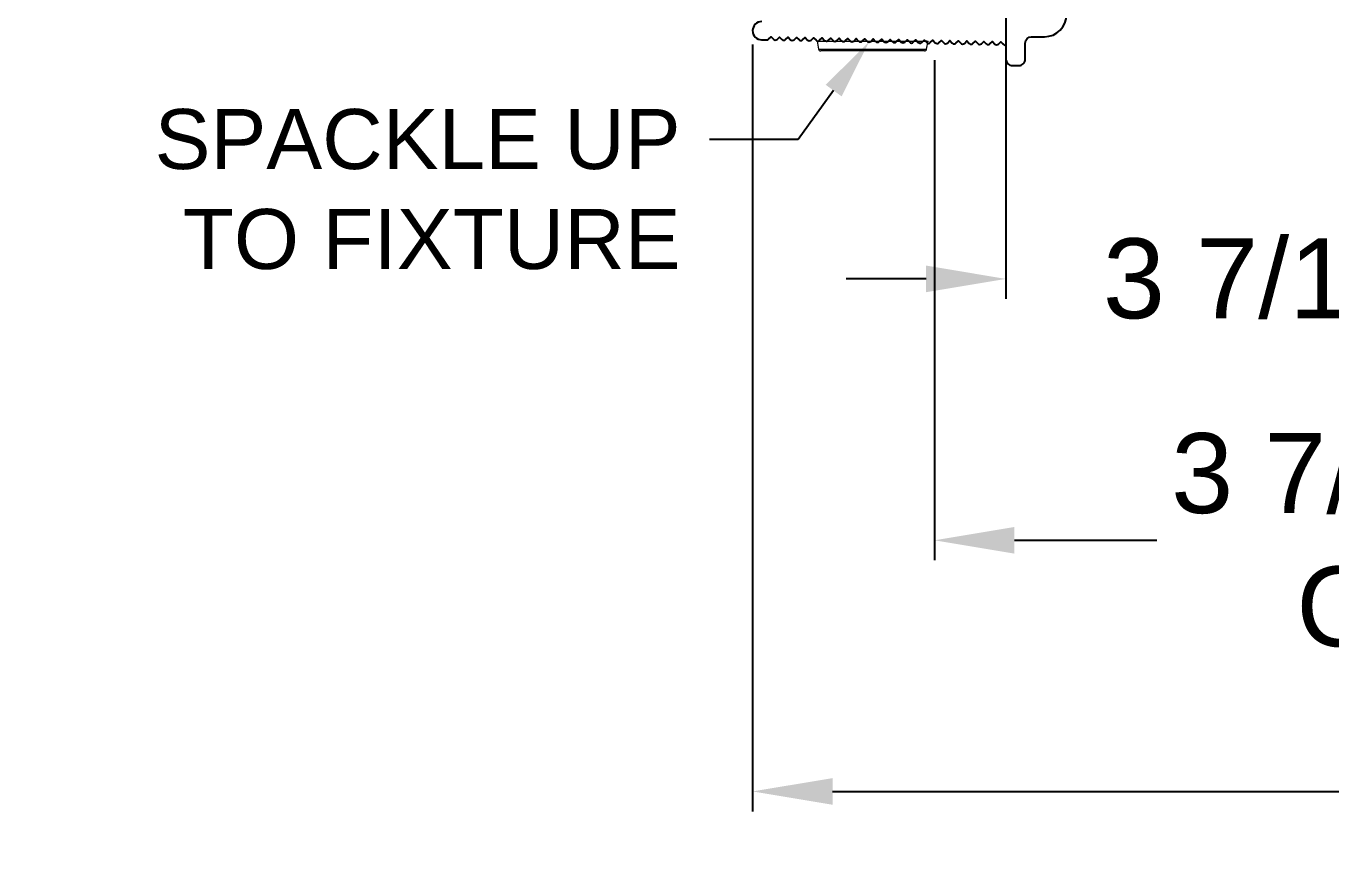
# Model space of a CAD drawing. Header units: inches. Extents: x -6.1 to 5.8, y -2.4 to 5.7.
# Drawn here: x -4.778 to -0.698, y -2.433 to 0.123 of the extents above; entities that cross this region are included whole.
import ezdxf
from ezdxf import colors
from ezdxf.entities.mleader import LeaderData, LeaderLine
from ezdxf.math import Vec2, Vec3

# ---------------------------------------------------------------- set-up
doc = ezdxf.new("R2010")
doc.units = ezdxf.units.IN
doc.header["$LTSCALE"] = 0.5
doc.header["$MEASUREMENT"] = 0
doc.linetypes.add('SLD-Solid', pattern=[0])
doc.layers.get('Defpoints').update_dxf_attribs({"linetype": 'CONTINUOUS'})
doc.layers.add('CUST DWG', color=60, linetype='CONTINUOUS', lineweight=20)
doc.layers.add('Hardware', color=242, linetype='CONTINUOUS')
doc.layers.add('Housing', color=150, linetype='CONTINUOUS')
doc.styles.add('LSAD_Standard', font='arial.ttf')
doc.styles.get("Standard").update_dxf_attribs({"font": 'arial.ttf'})
doc.dimstyles.new('LSAD_CustDims', dxfattribs={"dimtxt": 1, "dimasz": 1, "dimexe": 0.0625, "dimexo": 0.042969, "dimgap": 0.0625, "dimtad": 0, "dimtih": 1, "dimtoh": 1, "dimdec": 3, "dimzin": 0, "dimdsep": 46, "dimlunit": 4, "dimtxsty": 'Standard', "dimcen": 0.125, "dimclrd": 256, "dimclre": 256, "dimclrt": 256, "dimadec": 0, "dimazin": 0, "dimtfac": 1, "dimtdec": 3, "dimtix": 1, "dimtofl": 0, "dimtmove": 0, "dimatfit": 3, "dimfxl": 1, "dimfrac": 2, "dimtolj": 1, "dimtzin": 0, "dimarcsym": 0})

# ---------------------------------------------------------------- blocks, each defined once
blk = doc.blocks.new('*D3')
at = {"layer": 'CUST DWG', "lineweight": -2, "ltscale": 0.5, "transparency": 16777216}
for p, q in [((-1.7138, 0.3746), (-1.7138, -0.7296)), ((1.7137, 0.362), (1.7137, -0.7296)), ((-1.9638, -0.6671), (-2.2138, -0.6671)), ((1.9637, -0.6671), (2.2137, -0.6671))]:
    blk.add_line(p, q, dxfattribs=at)
at = {"layer": 'CUST DWG', "ltscale": 0.5, "transparency": 16777216}
for points in [[(-1.9638, -0.6254), (-1.9638, -0.7087), (-1.7138, -0.6671)], [(1.9637, -0.6254), (1.9637, -0.7087), (1.7137, -0.6671)]]:
    blk.add_solid(points, dxfattribs=at)
at = {"layer": 'Defpoints', "color": 0, "ltscale": 0.5, "transparency": 16777216}
for p in [(-1.7138, 0.4176), (1.7137, 0.4049), (-1.7138, -0.6671)]:
    blk.add_point(p, dxfattribs=at)
at = {"layer": 'CUST DWG', "ltscale": 0.5, "transparency": 16777216, "insert": (0, -0.6671), "char_height": 0.25, "attachment_point": 5}
blk.add_mtext('\\A1;3 7/16" HOUSING', dxfattribs=at)
blk = doc.blocks.new('*D0')
at = {"layer": 'CUST DWG', "lineweight": -2, "ltscale": 0.5, "transparency": 16777216}
for p, q in [((-2.506, 0.0662), (-2.506, -2.3319)), ((2.506, 0.0663), (2.506, -2.3319)), ((-2.256, -2.2694), (-0.2062, -2.2694)), ((2.256, -2.2694), (0.2061, -2.2694))]:
    blk.add_line(p, q, dxfattribs=at)
at = {"layer": 'CUST DWG', "ltscale": 0.5, "transparency": 16777216}
for points in [[(-2.256, -2.2278), (-2.256, -2.3111), (-2.506, -2.2694)], [(2.256, -2.2278), (2.256, -2.3111), (2.506, -2.2694)]]:
    blk.add_solid(points, dxfattribs=at)
at = {"layer": 'Defpoints', "color": 0, "ltscale": 0.5, "transparency": 16777216}
for p in [(-2.506, 0.1092), (2.506, 0.1093), (-2.506, -2.2694)]:
    blk.add_point(p, dxfattribs=at)
at = {"layer": 'CUST DWG', "ltscale": 0.5, "transparency": 16777216, "insert": (0, -2.2694), "char_height": 0.25, "attachment_point": 5}
blk.add_mtext('\\A1;5"', dxfattribs=at)
blk = doc.blocks.new('*D1')
at = {"layer": 'CUST DWG', "lineweight": -2, "ltscale": 0.5, "transparency": 16777216}
for p, q in [((-1.9375, 0.017), (-1.9375, -1.5468)), ((1.9375, 0.017), (1.9375, -1.5468)), ((-1.6875, -1.4843), (-1.2418, -1.4843)), ((1.6875, -1.4843), (1.2418, -1.4843))]:
    blk.add_line(p, q, dxfattribs=at)
at = {"layer": 'CUST DWG', "ltscale": 0.5, "transparency": 16777216}
for points in [[(-1.6875, -1.4427), (-1.6875, -1.526), (-1.9375, -1.4843)], [(1.6875, -1.4427), (1.6875, -1.526), (1.9375, -1.4843)]]:
    blk.add_solid(points, dxfattribs=at)
at = {"layer": 'Defpoints', "color": 0, "ltscale": 0.5, "transparency": 16777216}
for p in [(-1.9375, 0.06), (1.9375, 0.06), (-1.9375, -1.4843)]:
    blk.add_point(p, dxfattribs=at)
at = {"layer": 'CUST DWG', "ltscale": 0.5, "transparency": 16777216, "insert": (0, -1.4843), "char_height": 0.25, "width": 2.937113, "attachment_point": 5}
blk.add_mtext('\\A1;3 7/8" CEILING OPENING', dxfattribs=at)

msp = doc.modelspace()

# ---------------------------------------------------------------- linework, layer by layer
at = {"layer": 'Hardware', "linetype": 'SLD-Solid', "lineweight": 15, "transparency": 16777216}
for p, q in [((-2.30448, 0.0767), (-2.30003, 0.05148)), ((-2.30448, 0.0767), (-1.95748, 0.0767)), ((-2.30003, 0.05148), (-1.96192, 0.05148)), ((-1.96882, 0.0457), (-2.29314, 0.0457)), ((-1.96192, 0.05148), (-1.95748, 0.0767))]:
    msp.add_line(p, q, dxfattribs=at)
for centre, radius, start, end in [((-2.29314, 0.0527), 0.007, 190, 270), ((-1.95748, 0.2077), 0.131, 263.88459, 270), ((-1.96882, 0.0527), 0.007, 270, 350)]:
    msp.add_arc(centre, radius, start, end, dxfattribs=at)
at = {"layer": 'Housing', "transparency": 16777216}
msp.add_lwpolyline([(-2.47756, 0.13739, 0.9894482), (-2.47816, 0.08044), (-2.46185, 0.08009, 0.1989075), (-2.45615, 0.08231), (-2.44833, 0.0898), (-2.44084, 0.08199, 0.4142281), (-2.42953, 0.08175), (-2.42171, 0.08924), (-2.41422, 0.08142, 0.414231), (-2.4029, 0.08118), (-2.39509, 0.08868), (-2.38759, 0.08086, 0.4142309), (-2.37628, 0.08062), (-2.36846, 0.08811), (-2.36097, 0.08029, 0.4142501), (-2.34966, 0.08005), (-2.34184, 0.08755), (-2.33435, 0.07973, 0.4142272), (-2.32304, 0.07949), (-2.31522, 0.08698), (-2.30773, 0.07916, 0.41423), (-2.29642, 0.07892), (-2.2886, 0.08642), (-2.28111, 0.0786, 0.4142272), (-2.2698, 0.07836), (-2.26198, 0.08585), (-2.25449, 0.07803, 0.4142272), (-2.24318, 0.07779), (-2.23536, 0.08529), (-2.22787, 0.07747, 0.4142272), (-2.21655, 0.07723), (-2.20874, 0.08472), (-2.20124, 0.0769, 0.41423), (-2.18993, 0.07666), (-2.18212, 0.08416), (-2.17462, 0.07634, 0.4142299), (-2.16331, 0.0761), (-2.15549, 0.08359), (-2.148, 0.07577, 0.4142272), (-2.13669, 0.07553), (-2.12887, 0.08303), (-2.12138, 0.07521, 0.4142272), (-2.11007, 0.07497), (-2.10225, 0.08246), (-2.09476, 0.07464, 0.4142081), (-2.08345, 0.0744), (-2.07563, 0.0819), (-2.06814, 0.07408, 0.414208), (-2.05683, 0.07384), (-2.04901, 0.08133), (-2.04152, 0.07351, 0.4142052), (-2.0302, 0.07327), (-2.02239, 0.08077), (-2.01489, 0.07295, 0.4142052), (-2.00358, 0.07271), (-1.99577, 0.0802), (-1.98827, 0.07239, 0.4142081), (-1.97696, 0.07215), (-1.96914, 0.07964), (-1.96165, 0.07182, 0.4142189), (-1.95034, 0.07158), (-1.94252, 0.07907), (-1.93503, 0.07126, 0.4142162), (-1.92372, 0.07102), (-1.9159, 0.07851), (-1.90841, 0.07069, 0.4142162), (-1.8971, 0.07045), (-1.88928, 0.07794), (-1.88179, 0.07013, 0.4142191), (-1.87048, 0.06989), (-1.86266, 0.07738), (-1.85517, 0.06956, 0.4142189), (-1.84385, 0.06932), (-1.83604, 0.07681), (-1.82854, 0.069, 0.4142162), (-1.81723, 0.06876), (-1.80942, 0.07625), (-1.80192, 0.06843, 0.4142052), (-1.79061, 0.06819), (-1.78279, 0.07568), (-1.7753, 0.06787, 0.4142081), (-1.76399, 0.06763), (-1.75617, 0.07512), (-1.74868, 0.0673, 0.414208), (-1.73737, 0.06706), (-1.72955, 0.07455), (-1.72426, 0.06903, 0.0802979), (-1.717, 0.06356, -0.27802), (-1.71381, 0.05825), (-1.71381, 0.01994, 0.4142136), (-1.69381, -0.00006), (-1.67381, -0.00006, 0.4170677), (-1.65375, 0.02), (-1.65375, 0.07, -0.4142129), (-1.63375, 0.09), (-1.59375, 0.09, 0.4142132), (-1.52375, 0.16)], format="xyb", dxfattribs=at)

# ---------------------------------------------------------------- dimensions: what is measured, and where the dimension line sits
at = {"layer": 'CUST DWG', "ltscale": 0.5, "transparency": 16777216}
dim = msp.add_linear_dim(base=(-1.71375, -0.66707), p1=(1.71375, 0.40493), p2=(-1.71375, 0.41758), angle=180, text='<> HOUSING', dimstyle='LSAD_CustDims', override={"dimtxt": 0.25, "dimasz": 0.25, "dimdec": 4}, dxfattribs=at)
dim.commit()
dim.dimension.update_dxf_attribs({"geometry": '*D3', "text_midpoint": (0, -0.66707)})
dim = msp.add_linear_dim(base=(-2.50603, -2.26944), p1=(2.50598, 0.10927), p2=(-2.50603, 0.10921), angle=180, dimstyle='LSAD_CustDims', override={"dimtxt": 0.25, "dimasz": 0.25}, dxfattribs=at)
dim.commit()
dim.dimension.update_dxf_attribs({"geometry": '*D0', "text_midpoint": (-0.00003, -2.26944)})
dim = msp.add_linear_dim(base=(-1.9375, -1.48432), p1=(1.9375, 0.06), p2=(-1.9375, 0.06), angle=180, text='<> CEILING OPENING', dimstyle='LSAD_CustDims', override={"dimtxt": 0.25, "dimasz": 0.25}, dxfattribs=at)
dim.commit()
dim.dimension.update_dxf_attribs({"geometry": '*D1', "text_midpoint": (0, -1.48432), "dimtype": 128})

# ---------------------------------------------------------------- leaders
ml = msp.add_multileader_mtext('Standard', dxfattribs=at)
ml.set_content('\\A1;SPACKLE UP TO FIXTURE', color=256, style='LSAD_Standard')
ml.set_leader_properties()
ml.build(insert=Vec2(0, 0))
ml.multileader.update_dxf_attribs({"text_left_attachment_type": 2, "dogleg_length": 0.36, "arrow_head_size": 0.1875})
ctx = ml.context
ctx.base_point, ctx.char_height, ctx.arrow_head_size, ctx.landing_gap_size, ctx.plane_origin = Vec3(-4.44305, -0.39084), 0.1875, 0.1875, 0.09, Vec3(-2.98999, -0.53241)
ctx.left_attachment, ctx.text_align_type = 2, 2
notes = []
notes.append((ctx, [(1, (1, 1, 0), (-2.36395, -0.23133), (-1, 0), 0.27722, [(0, [(-2.1424, 0.07331)], 0, [])])]))
ctx.mtext.insert, ctx.mtext.width, ctx.mtext.defined_height, ctx.mtext.alignment, ctx.mtext.flow_direction = Vec3(-2.73117, -0.13598), 2.0466728, 0.8541, 3, 5
for ctx, leaders in notes:
    for number, flags, end, landing, length, lines in leaders:
        leader = LeaderData()
        leader.index, (leader.has_last_leader_line, leader.has_dogleg_vector, leader.attachment_direction) = number, flags
        leader.last_leader_point, leader.dogleg_vector, leader.dogleg_length = Vec3(end), Vec3(landing), length
        for number, points, colour, breaks in lines:
            line = LeaderLine()
            line.index, line.vertices, line.color, line.breaks = number, Vec3.list(points), colors.encode_raw_color(colour), breaks
            leader.lines.append(line)
        ctx.leaders.append(leader)

doc.saveas('drawing.dxf')
